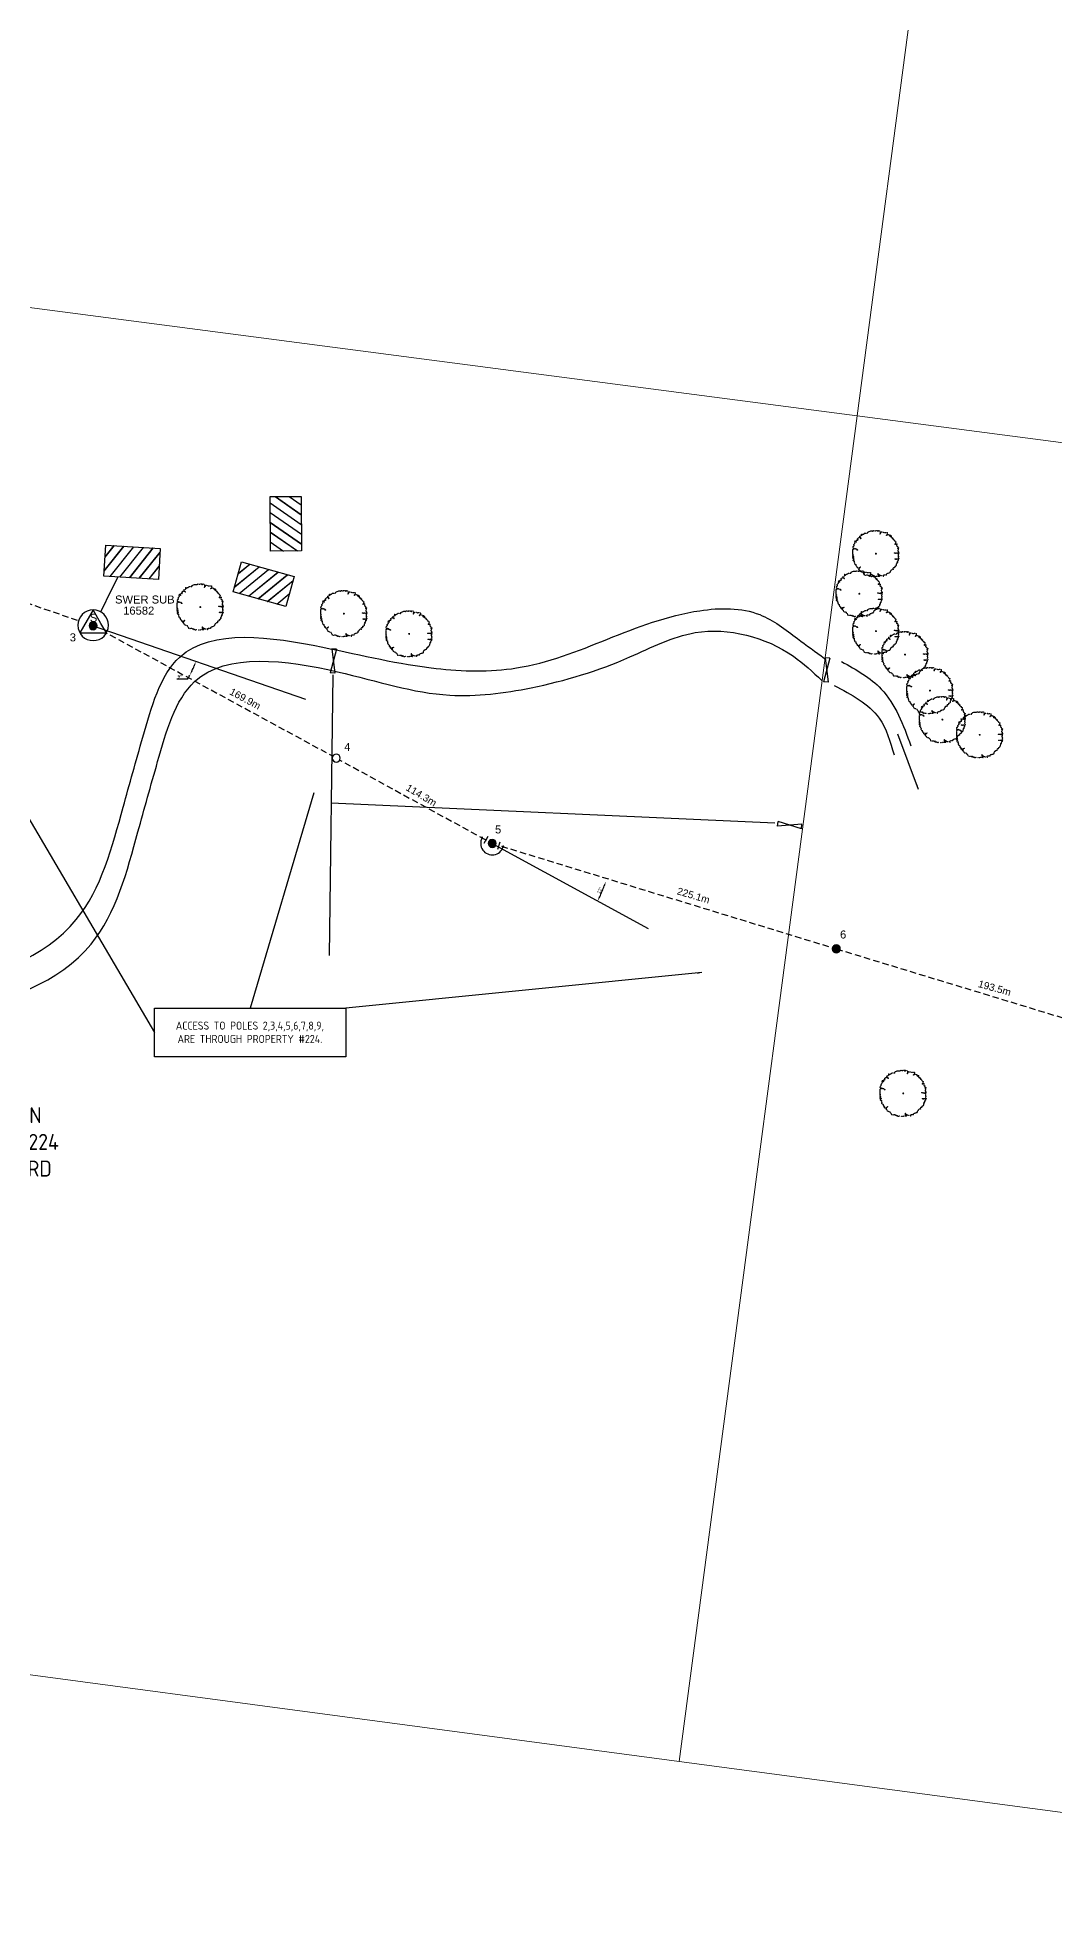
# Model space of a CAD drawing. Header units: metres. Extents: x 206144 to 214764, y 6366407 to 6371688.
# Drawn here: x 212662 to 213298, y 6369657 to 6370834 of the extents above; entities that cross this region are included whole.
import ezdxf
from ezdxf.enums import TextEntityAlignment as Align

# ---------------------------------------------------------------- set-up
doc = ezdxf.new("R2010")
doc.units = ezdxf.units.M
doc.linetypes.add('Cable New OH', pattern=[6, 4, -2])
doc.layers.get('0').update_dxf_attribs({"color": 6})
doc.layers.add('_User Dimensions', color=7, linetype='Continuous', plot=False)
doc.layers.add('Cadastre Land Parcels_SP_EXT', color=9, linetype='Continuous', lineweight=5)
for name, color, linetype in [('Mains_HV_NEW', 2, 'Continuous'), ('Mains_HV_New_A18', 2, 'Continuous'), ('Mains_HV_NEW_Hardwired', 2, 'Continuous'), ('Notes', 7, 'Continuous'), ('Notes_SP_MISC', 7, 'Continuous'), ('OH_Details_SP_MISC', 7, 'Continuous'), ('Sub_SP_TR_HV_LV_EXT', 7, 'Continuous'), ('SupportsOH_SP_TR_HV_LV_SL_EXT', 7, 'Continuous'), ('SupportsOH_SP_TR_HV_LV_SL_NEW', 2, 'Continuous')]:
    doc.layers.add(name, color=color, linetype=linetype)
doc.styles.add('ARIAL', font='arial.ttf', dxfattribs={"height": 2})
doc.styles.add('iecISOCP', font='isocp.shx')
doc.styles.add('POLE_LABEL', font='arial.ttf')
doc.styles.get("Standard").update_dxf_attribs({"font": 'arial.ttf'})
doc.linetypes.add('IE Fence', pattern='A,8,-1.2,["|",Standard,S=1,R=0,X=0,Y=-0.6],-1.4', length=10.6)
doc.dimstyles.new('GISCAD Dim Style', dxfattribs={"dimtxt": 2.5, "dimasz": 3, "dimexe": 1.25, "dimexo": 0.625, "dimtad": 1, "dimtoh": 1, "dimdec": 1, "dimtxsty": 'ARIAL', "dimcen": 2.5, "dimadec": 0, "dimazin": 0, "dimtfac": 1, "dimtdec": 1, "dimtmove": 0, "dimatfit": 3, "dimfxl": 1.25, "dimarcsym": 0})
doc.dimstyles.new('UGT1', dxfattribs={"dimtxt": 2.5, "dimasz": 2, "dimexe": 1.25, "dimexo": 0.625, "dimgap": 1, "dimtad": 1, "dimjust": 1, "dimlfac": 1000, "dimtxsty": 'iecISOCP', "dimblk1": 'M05', "dimblk2": 'NONE', "dimsah": 1, "dimcen": 0, "dimse1": 1, "dimse2": 1, "dimadec": 0, "dimazin": 0, "dimtfac": 1, "dimtmove": 0, "dimatfit": 3, "dimfxl": 1, "dimarcsym": 0})

# ---------------------------------------------------------------- blocks, each defined once
blk = doc.blocks.new('SUB_SWER_EXT')
blk.add_wipeout([(0, 3.84), (-0.48, 3.81), (-0.95, 3.72), (-1.41, 3.57), (-1.85, 3.37), (-2.26, 3.11), (-2.63, 2.8), (-2.96, 2.45), (-3.24, 2.06), (-3.47, 1.63), (-3.65, 1.19), (-3.77, 0.72), (-3.83, 0.24), (-3.83, -0.24), (-3.77, -0.72), (-3.65, -1.19), (-3.47, -1.63), (-3.24, -2.06), (-2.96, -2.45), (-2.63, -2.8), (-2.26, -3.11), (-1.85, -3.37), (-1.41, -3.57), (-0.95, -3.72), (-0.48, -3.81), (0, -3.84), (0.48, -3.81), (0.95, -3.72), (1.41, -3.57), (1.85, -3.37), (2.26, -3.11), (2.63, -2.8), (2.96, -2.45), (3.24, -2.06), (3.47, -1.63), (3.65, -1.19), (3.77, -0.72), (3.83, -0.24), (3.83, 0.24), (3.77, 0.72), (3.65, 1.19), (3.47, 1.63), (3.24, 2.06), (2.96, 2.45), (2.63, 2.8), (2.26, 3.11), (1.85, 3.37), (1.41, 3.57), (0.95, 3.72), (0.48, 3.81)])
blk.add_lwpolyline([(-3.84, 0, 1), (3.84, 0, 1)], format="xyb", close=True)
blk.add_lwpolyline([(1.94, 0.47), (0, 3.84), (-3.33, -1.92), (3.33, -1.92)], close=True)
at = {"color": 7, "linetype": 'Continuous', "insert": (-0.82, 2.86), "char_height": 2, "attachment_point": 1}
blk.add_mtext_dynamic_manual_height_columns('S', width=1.5523, gutter_width=4, heights=[0], dxfattribs=at)
for tag, height, flags, p in [('STREET_CODE', 0.2, 9, (1.5, 0)), ('ASSET_NUM', 2.5, 8, (2, 2)), ('CONSTRUCTED_VOLTAGE', 0.2, 9, (1.5, -0.2)), ('OPERATING_VOLTAGE', 0.2, 9, (1.5, -0.6)), ('OPERATED_BY', 0.2, 9, (1.5, -0.8)), ('ORIENTATION', 0.2, 9, (1.5, -1.2)), ('OWNED_BY', 0.2, 9, (1.5, -1.4)), ('SECONDARY_VOLTAGE', 0.2, 9, (1.5, -1.6)), ('STATE', 0.2, 9, (1.5, -1.8)), ('SUBSTATION_TYPE', 0.2, 9, (1.5, -2)), ('STREETNAME', 0.2, 9, (1.5, -2.8)), ('SUBURB', 0.2, 9, (1.5, -3)), ('Z', 0.2, 1, (1.5, -3.4)), ('NO_PHASES', 0.2, 9, (1.5, -0.4)), ('MAINTAINED_BY', 0.2, 9, (1.5, -1)), ('USAGE', 0.2, 9, (1.5, -2.2)), ('LEGEND', 0.2, 9, (1.5, -2.4)), ('LOCATION', 0.2, 9, (1.5, -2.6)), ('NOTES', 0.2, 9, (1.5, -3.2))]:
    blk.add_attdef(tag, text='', height=height, dxfattribs=dict(flags=flags)).set_placement(p, align=Align.MIDDLE_LEFT)
blk = doc.blocks.new('POLE_EXT')
blk.add_hatch(color=256).paths.add_polyline_path([(-1, 0, 1), (1, 0, 1)])
blk.add_lwpolyline([(-1, 0, 1), (1, 0, 1)], format="xyb", close=True)
for tag, height, flags, p in [('pNumber', 2.5, 8, (-17.84, 2.07)), ('OWNED_BY', 0.2, 9, (1.35, -0.4)), ('SPECIAL_USE', 0.2, 9, (1.35, -0.8)), ('STATE', 0.2, 9, (1.35, -1)), ('cLV', 0.2, 9, (1.35, -1.4)), ('hDepth', 0.2, 9, (1.35, -1.6)), ('hDia', 0.2, 9, (1.35, -1.8)), ('cHV', 0.2, 9, (1.35, -2)), ('cLinedev', 0.2, 9, (1.35, -3.4)), ('pExisting', 0.2, 9, (1.35, -3.8)), ('pFooting', 0.2, 9, (1.35, -4.4)), ('pNew', 0.2, 9, (1.35, -4.6)), ('PARENT', 0.2, 9, (1.35, -0.6)), ('USAGE', 0.2, 9, (1.35, -1.2)), ('LBRACKET', 0.2, 9, (1.35, -2.2)), ('LExisting', 0.2, 9, (1.35, -2.4)), ('LANTNUMBER', 0.2, 9, (1.35, -2.6)), ('LOther', 0.2, 9, (1.35, -2.8)), ('LRemove', 0.2, 9, (1.35, -3)), ('LEGEND', 0.2, 9, (1.35, -3.2)), ('LOCATION', 0.2, 9, (1.35, -3.6)), ('PFNUMBER', 0.2, 9, (1.35, -4)), ('NEWPFNUMBER', 0.2, 9, (1.35, -4.2)), ('pRelocate', 0.2, 9, (1.35, -5)), ('pRemove', 0.2, 9, (1.35, -5.2)), ('pReplace', 0.2, 9, (1.35, -5.4)), ('pStay', 0.2, 9, (1.35, -5.6)), ('pType', 0.2, 9, (1.35, -5.8)), ('cspan', 0.2, 9, (1.35, -6)), ('STREETNAME', 0.2, 9, (1.35, -6.2)), ('SUBURB', 0.2, 9, (1.35, -6.4)), ('OPERATED_BY', 0.2, 9, (1.36, -7.01)), ('NOTES', 0.2, 9, (1.35, -6.6)), ('MAINTAINED_BY', 0.2, 9, (1.36, -6.81))]:
    blk.add_attdef(tag, text='', height=height, dxfattribs=dict(flags=flags)).set_placement(p, align=Align.MIDDLE_LEFT)
at = {"style": 'POLE_LABEL'}
for tag, height, flags, p in [('STRUCTURE_PLANT_NUMBER', 0.2, 9, (1.35, 0.03)), ('ASSET_NUM', 2.5, 8, (2, 2)), ('STREET_CODE', 0.2, 9, (1.35, -0.2))]:
    blk.add_attdef(tag, text='', height=height, dxfattribs=dict(at, flags=flags)).set_placement(p, align=Align.MIDDLE_LEFT)
at = {"flags": 1}
blk.add_attdef('Z', (1.35, -7.33), '', height=0.2, dxfattribs=at)
blk = doc.blocks.new('_None')
blk = doc.blocks.new('M05')
blk.add_hatch(color=256).paths.add_polyline_path([(-2, 0), (-0.7, -0.75), (-0.7, 0.75)])
at = {"color": 1}
blk.add_lwpolyline([(-0.7, 0.75), (-0.7, -0.75), (-2, 0)], close=True, dxfattribs=at)
blk = doc.blocks.new('POLE_NEW')
for tag, height, flags, p in [('pNumber', 2.5, 8, (-17.84, 2.07)), ('pExisting', 0.2, 9, (1.15, -3.6)), ('pFooting', 0.2, 9, (1.15, -4.2)), ('pNew', 0.2, 9, (1.15, -4.4)), ('pRelocate', 0.2, 9, (1.15, -4.8)), ('PFNUMBER', 0.2, 9, (1.15, -3.8)), ('NEWPFNUMBER', 0.2, 9, (1.15, -4)), ('pRemove', 0.2, 9, (1.15, -5)), ('pReplace', 0.2, 9, (1.15, -5.2)), ('pStay', 0.2, 9, (1.15, -5.4)), ('pType', 0.2, 9, (1.15, -5.6)), ('cspan', 0.2, 9, (1.15, -5.8)), ('SUBURB', 0.2, 9, (1.15, -6)), ('STREETNAME', 0.2, 9, (1.15, -6.2)), ('OPERATED_BY', 0.2, 9, (1.15, -6.89)), ('LOCATION', 0.2, 9, (1.15, -6.4)), ('NOTES', 0.2, 9, (1.15, -6.6)), ('MAINTAINED_BY', 0.2, 9, (1.15, -7.22))]:
    blk.add_attdef(tag, text='', height=height, dxfattribs=dict(flags=flags)).set_placement(p, align=Align.MIDDLE_LEFT)
at = {"flags": 1}
blk.add_attdef('Z', (1.15, -7.59), '', height=0.2, dxfattribs=at)
blk.add_wipeout([(0.07, 1), (-0.06, 1), (-0.18, 0.98), (-0.3, 0.95), (-0.42, 0.91), (-0.53, 0.85), (-0.63, 0.77), (-0.73, 0.69), (-0.81, 0.59), (-0.87, 0.49), (-0.93, 0.37), (-0.97, 0.25), (-0.99, 0.13), (-1, 0.01), (-0.99, -0.12), (-0.97, -0.24), (-0.93, -0.36), (-0.88, -0.48), (-0.81, -0.58), (-0.73, -0.68), (-0.64, -0.77), (-0.54, -0.84), (-0.43, -0.9), (-0.31, -0.95), (-0.19, -0.98), (-0.07, -1), (0.06, -1), (0.18, -0.98), (0.3, -0.95), (0.42, -0.91), (0.53, -0.85), (0.63, -0.77), (0.73, -0.69), (0.81, -0.59), (0.87, -0.49), (0.93, -0.37), (0.97, -0.25), (0.99, -0.13), (1, -0.01), (0.99, 0.12), (0.97, 0.24), (0.93, 0.36), (0.88, 0.48), (0.81, 0.58), (0.73, 0.68), (0.64, 0.77), (0.54, 0.84), (0.43, 0.9), (0.31, 0.95), (0.19, 0.98)])
at = {"lineweight": -3}
blk.add_lwpolyline([(-1, 0, 1), (1, 0, 1)], format="xyb", close=True, dxfattribs=at)
at = {"style": 'POLE_LABEL'}
for tag, height, flags, p in [('STRUCTURE_PLANT_NUMBER', 0.2, 9, (1.15, 0.09)), ('ASSET_NUM', 2.5, 8, (2, 2)), ('STREET_CODE', 0.2, 9, (1.15, -0.2))]:
    blk.add_attdef(tag, text='', height=height, dxfattribs=dict(at, flags=flags)).set_placement(p, align=Align.MIDDLE_LEFT)
at = {"flags": 9}
for tag, p in [('OWNED_BY', (1.15, -0.4)), ('SPECIAL_USE', (1.15, -0.8)), ('STATE', (1.15, -1)), ('cLV', (1.15, -1.4)), ('hDepth', (1.15, -1.6)), ('hDia', (1.15, -1.8)), ('cHV', (1.15, -2)), ('cLinedev', (1.15, -3.4)), ('PARENT', (1.15, -0.6)), ('USAGE', (1.15, -1.2)), ('LBRACKET', (1.15, -2.2)), ('LExisting', (1.15, -2.4)), ('LANTNUMBER', (1.15, -2.6)), ('LOther', (1.15, -2.8)), ('LRemove', (1.15, -3)), ('LEGEND', (1.15, -3.2))]:
    blk.add_attdef(tag, text='', height=0.2, dxfattribs=at).set_placement(p, align=Align.MIDDLE_LEFT)
blk = doc.blocks.new('TREE1')
at = {"const_width": 0.256}
blk.add_lwpolyline([(-0.13, 0, 1), (0.13, 0, 1)], format="xyb", close=True, dxfattribs=at)
for p in [(-3.8, 5.04), (-3.49, 4.99), (-3.44, 5.01), (-3.35, 5.04), (-3.24, 5.08), (-3.11, 5.17), (-2.99, 5.26), (-2.88, 5.33), (-2.88, 5.33), (-2.68, 5.33), (-2.32, 5.3), (-2.23, 5.35), (-2.21, 5.48), (-2.19, 5.51), (-2.14, 5.55), (-2.01, 5.64), (-1.81, 5.73), (-1.58, 5.82), (-1.4, 5.87), (-1.29, 5.87), (-1.16, 5.87), (-1.04, 5.87), (-0.95, 5.82), (-0.89, 5.87), (-0.73, 5.93), (-0.66, 5.95), (-0.59, 5.98), (-0.28, 5.89), (-0.21, 5.89), (-0.17, 5.95), (-0.01, 5.98), (0.03, 5.98), (0.28, 5.98), (0.35, 5.98), (0.41, 5.87), (0.57, 5.8), (0.68, 5.98), (0.98, 5.93), (0.98, 5.93), (1.09, 5.15), (1.09, 5.15), (1.11, 5.24), (1.13, 5.66), (1.13, 5.21), (1.15, 5.6), (1.18, 5.53), (1.18, 5.48), (1.18, 5.42), (1.18, 5.28), (1.27, 5.42), (1.4, 5.64), (1.56, 5.62), (1.94, 5.57), (2.1, 5.48), (2.16, 5.46), (2.43, 5.51), (2.61, 5.51), (2.93, 5.46), (2.93, 5.08), (2.97, 5.37), (2.97, 5.28), (2.97, 5.28), (3.22, 4.95), (-6.04, 1.09), (-6.04, 0.86), (-6.04, 0.8), (-6.04, 0.66), (-6.04, 0.55), (-6.04, 0.39), (-6.04, 0.35), (-6.04, 0.28), (-6.04, 0.19), (-6.04, 0.06), (-6.04, 0.01), (-6.02, 1.6), (-5.98, 1.83), (-5.98, 1.47), (-5.93, 1.18), (-5.91, 1.92), (-5.84, 1.94), (-5.78, 2.37), (-5.75, 2.12), (-5.75, 1.22), (-5.71, 2.21), (-5.69, 1.4), (-5.69, 1.24), (-5.62, 2.52), (-5.51, 3.06), (-5.51, 2.7), (-5.44, 2.77), (-5.42, 3.33), (-5.39, 1.33), (-5.35, 1.22), (-5.3, 3.11), (-5.22, 3.33), (-5.13, 3.08), (-5.08, 3.42), (-5.06, 3.51), (-5.06, 1.2), (-5.04, 1.11), (-4.97, 1.13), (-4.95, 3.55), (-4.95, 1.09), (-4.95, 0.98), (-4.81, 3.85), (-4.79, 3.94), (-4.79, 3.51), (-4.77, 0.98), (-4.72, 3.73), (-4.56, 4.09), (-4.43, 4.14), (-4.27, 4.43), (-4.23, 4.5), (-4.23, 4.36), (-4.23, 4.29), (-4.21, 4.23), (-4.16, 4.14), (-4.14, 4.14), (-4.09, 4.12), (-4.09, 4.09), (-3.98, 4.14), (-3.94, 4.63), (-3.94, 3.94), (-3.91, 3.96), (-3.78, 4.9), (-3.73, 4.83), (-3.69, 4.77), (2.68, 4.77), (2.75, 4.9), (2.9, 4.88), (2.93, 4.9), (3.49, 4.86), (3.49, 4.81), (3.64, 4.74), (3.64, 4.7), (3.64, 4.52), (3.64, 4.5), (3.8, 4.74), (3.91, 4.34), (4, 4.59), (4.03, 4.45), (4.14, 4.18), (4.14, 4.09), (4.36, 4.07), (4.36, 3.89), (4.54, 3.67), (4.56, 3.82), (4.61, 3.78), (4.79, 3.49), (4.81, 0.17), (4.92, 3.35), (4.95, 3.22), (4.95, 0.17), (4.99, 2.52), (4.99, 2.46), (5.04, 2.57), (5.06, 2.48), (5.12, 0.1), (5.12, 0.1), (5.17, 3.08), (5.17, 2.79), (5.17, 2.7), (5.24, 3.06), (5.24, 2.52), (5.24, 0.15), (5.42, 2.39), (5.42, 2.12), (5.42, 2.07), (5.44, 2.5), (5.44, 2.41), (5.44, 0.17), (5.51, 1.92), (5.51, 0.06), (5.64, 1.92), (5.69, 1.4), (5.71, 1.69), (5.71, 1.69), (5.73, 0.89), (5.73, 0.8), (5.73, 0.12), (5.73, 0.06), (5.78, 0.66), (5.82, 1.47), (5.82, 1.09), (5.82, 0.37), (5.84, 0.62), (5.84, 0.01), (5.84, 0.01), (5.87, 1.24), (5.87, 0.48), (5.89, 0.41), (5.89, 0.37), (5.95, 1.51), (5.95, 0.35), (5.95, 0.3), (5.98, 0.19), (-6.04, -0.06), (-6.04, -0.17), (-6.04, -0.44), (-6.04, -0.68), (-6.04, -0.71), (-6.04, -0.98), (-6.02, -1.33), (-6, -0.21), (-6, -0.66), (-6, -0.89), (-5.98, -0.64), (-5.98, -1.2), (-5.96, -0.26), (-5.96, -0.64), (-5.96, -1), (-5.96, -1.22), (-5.96, -1.72), (-5.93, -0.3), (-5.84, -0.8), (-5.84, -1), (-5.84, -1.54), (-5.8, -1.87), (-5.73, -1.38), (-5.66, -1.99), (-5.62, -1.9), (-5.62, -2.1), (-5.6, -2.3), (-5.57, -2.55), (-5.51, -2.39), (-5.42, -2.77), (-5.22, -2.86), (-5.19, -2.97), (-5.19, -3.08), (-5.13, -3.24), (-5.01, -3.26), (-4.97, -3.44), (-4.88, -3.67), (-4.81, -3.51), (-4.72, -3.76), (-4.52, -4.03), (-4.43, -3.71), (-4.41, -4.07), (-4.36, -3.85), (-4.34, -3.6), (-4.34, -4.23), (-4.21, -4.32), (-4.18, -3.62), (-4.18, -3.62), (-4.12, -4.56), (-4.03, -3.49), (-3.89, -4.7), (-3.69, -4.74), (-3.4, -4.86), (3.67, -4.86), (3.71, -4.63), (3.71, -4.77), (3.82, -4.5), (3.91, -4.3), (3.91, -4.3), (3.91, -4.3), (3.91, -4.41), (4.14, -4.12), (4.14, -4.18), (4.23, -4.09), (4.45, -3.94), (4.52, -4.05), (4.56, -3.69), (4.63, -3.64), (4.7, -3.64), (4.81, -3.6), (4.86, -3.53), (4.92, -3.33), (4.92, -3.47), (4.95, -1.4), (4.95, -1.4), (4.97, -3.31), (5.1, -3.26), (5.12, -1.4), (5.12, -1.45), (5.12, -1.45), (5.21, -3.15), (5.3, -3.02), (5.33, -1.4), (5.33, -2.77), (5.33, -2.82), (5.33, -2.84), (5.33, -2.88), (5.35, -1.47), (5.35, -2.7), (5.35, -2.93), (5.35, -2.93), (5.44, -2.32), (5.44, -2.37), (5.46, -2.55), (5.48, -1.4), (5.48, -2.48), (5.53, -2.3), (5.6, -1.4), (5.6, -2.07), (5.6, -2.1), (5.62, -2.23), (5.64, -2.03), (5.71, -1.38), (5.71, -1.76), (5.71, -1.9), (5.78, -1.38), (5.82, -0.37), (5.82, -0.48), (5.82, -0.48), (5.84, -0.57), (5.84, -1), (5.84, -1.56), (5.84, -1.72), (5.87, -0.19), (5.87, -0.75), (5.87, -1.36), (5.89, -0.1), (5.89, -0.66), (5.93, -0.86), (6, -1.33), (-3.38, -4.97), (-3.17, -5.17), (-3.06, -5.39), (-3.02, -5.48), (-2.99, -5.55), (-2.66, -5.6), (-2.41, -5.57), (-2.23, -5.57), (-2.01, -5.73), (-1.92, -5.6), (-1.81, -5.71), (-1.69, -5.8), (-1.65, -5.89), (-1.51, -5.8), (-1.33, -5.93), (-1.18, -5.96), (-1.02, -5.89), (-1.02, -5.89), (-0.46, -5.98), (-0.12, -5.98), (0.01, -5.93), (0.21, -5.89), (0.53, -5.89), (0.55, -5.19), (0.55, -5.3), (0.55, -5.46), (0.55, -5.53), (0.68, -5.37), (0.68, -5.66), (0.68, -5.89), (0.77, -5.8), (0.82, -5.48), (0.84, -5.91), (0.93, -5.55), (1.02, -5.6), (1.02, -5.6), (1.04, -5.62), (1.15, -5.66), (1.27, -5.71), (1.49, -5.73), (1.92, -5.64), (1.92, -5.73), (1.96, -5.89), (1.99, -5.62), (2.1, -5.55), (2.25, -5.51), (2.37, -5.51), (2.66, -5.51), (2.68, -5.33), (2.88, -5.19), (2.9, -5.17), (3.04, -5.15), (3.15, -5.08), (3.38, -5.04), (3.56, -4.97), (3.6, -4.95)]:
    blk.add_point(p)
at = {"flags": 1}
blk.add_attdef('Z', (0, 0), '', height=0.2, dxfattribs=at)
blk = doc.blocks.new('End Shackle_NEW')
blk.add_wipeout([(-0.25, 0), (-0.25, 1.81), (0.25, 1.82), (0.25, 0)])
blk.add_line((1, 1.81), (-1, 1.81))
at = {"flags": 1}
blk.add_attdef('Z', (0, 0), '', height=0.2, dxfattribs=at)
at = {"flags": 9}
for tag, p in [('CONNECTOR_TYPE', (0, 0)), ('CONSTRUCTED_VOLTAGE', (0, -0.2)), ('OPERATING_VOLTAGE', (0, -0.6)), ('ORIENTATION', (0, -0.8)), ('OWNED_BY', (0, -1)), ('STATE', (0, -1.2)), ('OPERATED_BY', (0, -2.01)), ('NO_PHASES', (0, -0.4)), ('USAGE', (0, -1.4)), ('NOTES', (0, -1.6)), ('MAINTAINED_BY', (0, -1.81))]:
    blk.add_attdef(tag, text='', height=0.2, dxfattribs=at).set_placement(p, align=Align.MIDDLE_LEFT)
blk = doc.blocks.new('BOND POINT')
blk.add_hatch(color=256).paths.add_polyline_path([(-1, 0, 1), (1, 0, 1)])
blk.add_lwpolyline([(-1, 0, 1), (1, 0, 1)], format="xyb", close=True)
blk = doc.blocks.new('*D154')
at = {"layer": '_User Dimensions', "color": 0, "linetype": 'Continuous', "lineweight": -2, "transparency": 16777216}
blk.add_line((212755.9, 6370432.9), (212749.3, 6370432.9), dxfattribs=at)
for start, end in [(328.4463, 331.4582), (334.4701, 337.8995)]:
    blk.add_arc((212707.3, 6370462.8), 57.1, start, end, dxfattribs=at)
at = {"layer": '_User Dimensions', "color": 0, "linetype": 'Continuous', "transparency": 16777216}
for points in [[(212759.2, 6370438), (212758.3, 6370438.4), (212757.4, 6370435.5)], [(212759.7, 6370441.5), (212760.6, 6370441.1), (212761.2, 6370444.1)]]:
    blk.add_solid(points, dxfattribs=at)
at = {"layer": 'Defpoints', "color": 0, "linetype": 'Continuous', "transparency": 16777216}
for p in [(212696.9, 6370466.4), (212697.6, 6370468), (212760.1, 6370441.2), (212829.6, 6370420.4), (212849.8, 6370385.3)]:
    blk.add_point(p, dxfattribs=at)
at = {"layer": '_User Dimensions', "color": 0, "linetype": 'Continuous', "transparency": 16777216, "insert": (212751.1, 6370434.6), "char_height": 2, "attachment_point": 5, "style": 'ARIAL'}
blk.add_mtext('9°', dxfattribs=at)
blk = doc.blocks.new('*D155')
at = {"layer": '_User Dimensions', "color": 0, "linetype": 'Continuous', "lineweight": -2, "transparency": 16777216}
blk.add_arc((212954.3, 6370326.1), 66.1, 333.9321, 340.3649, dxfattribs=at)
at = {"layer": '_User Dimensions', "color": 0, "linetype": 'Continuous', "transparency": 16777216}
for points in [[(213016.1, 6370304), (213017, 6370303.7), (213017.5, 6370306.7)], [(213014.1, 6370296.8), (213013.2, 6370297.3), (213012.3, 6370294.4)]]:
    blk.add_solid(points, dxfattribs=at)
at = {"layer": 'Defpoints', "color": 0, "linetype": 'Continuous', "transparency": 16777216}
for p in [(212945.7, 6370328.7), (212946.4, 6370330.4), (213016, 6370302.5), (213043.9, 6370277.1), (213161.1, 6370262.7)]:
    blk.add_point(p, dxfattribs=at)
at = {"layer": '_User Dimensions', "color": 0, "linetype": 'Continuous', "transparency": 16777216, "insert": (213013.7, 6370301.1), "char_height": 2, "attachment_point": 5, "rotation": 67.1485, "style": 'ARIAL'}
blk.add_mtext('12°', dxfattribs=at)

msp = doc.modelspace()

# ---------------------------------------------------------------- hatches: boundary and pattern name
at = {"layer": 'Notes_SP_MISC'}
h = msp.add_hatch(dxfattribs=at)
h.set_pattern_fill('JIS_LC_20', color=256, scale=0.25, angle=-79.76196)
h.set_pattern_definition([(325.2380427, (-6093523.038, 5446934.2237), (2.850841116, 4.107639825), []), (325.2380427, (-6093523.02, 5446934.1253), (2.850841116, 4.107639825), [])])
h.paths.add_polyline_path([(212827.19, 6370513.11), (212827, 6370547.17), (212807.57, 6370547.07), (212807.75, 6370513.01)])
h = msp.add_hatch(dxfattribs=at)
h.set_pattern_fill('JIS_LC_20', color=256, scale=0.25, angle=6.40989)
h.set_pattern_definition([(51.40989146, (713219.0495, 16573.34), (-3.9081408323, 3.118723334), []), (51.40989146, (713219.149, 16573.3513), (-3.9081408323, 3.118723334), [])])
h.paths.add_polyline_path([(212738.94, 6370514.7), (212704.94, 6370516.79), (212703.75, 6370497.39), (212737.75, 6370495.3)])
h = msp.add_hatch(dxfattribs=at)
h.set_pattern_fill('JIS_LC_20', color=256, scale=0.25, angle=-5.80603)
h.set_pattern_definition([(39.19396743, (-642500.952, 54527.4), (-3.159738533, 3.8750551483), []), (39.19396743, (-642500.8525, 54527.3897), (-3.159738533, 3.8750551483), [])])
h.paths.add_polyline_path([(212822.61, 6370497.06), (212789.82, 6370506.3), (212784.55, 6370487.59), (212817.34, 6370478.35)])

# ---------------------------------------------------------------- linework, layer by layer
at = {"layer": 'Cadastre Land Parcels_SP_EXT', "linetype": 'Continuous'}
for points in [[(212857.52, 6371479.81), (212832.28, 6371471.39), (212802.83, 6371420.66), (212758.47, 6371366.09), (212719.76, 6371344.18), (212677, 6371317.83), (212650.14, 6371324.25), (212640.62, 6371362.09), (212644.81, 6371392.34), (212633.36, 6371408.12), (212535.87, 6370681.05), (213174.53, 6370597.51), (213287.7, 6371453.97), (213081.67, 6371481.31), (212944.22, 6371456.24), (212857.52, 6371479.81)], [(213925.93, 6370499.16), (213991.46, 6370991.07), (214039.87, 6371354.59), (213287.7, 6371453.97), (213174.53, 6370597.51), (213925.93, 6370499.16)], [(213174.53, 6370597.51), (212535.87, 6370681.05), (212499.57, 6370409.67), (212496.87, 6370389.72), (212423.48, 6369841.95), (213063.43, 6369756.71), (213174.53, 6370597.51)], [(213870.51, 6370083.36), (213925.93, 6370499.16), (213174.53, 6370597.51), (213063.43, 6369756.71), (213813.71, 6369656.75), (213870.51, 6370083.36)]]:
    msp.add_lwpolyline(points, close=True, dxfattribs=at)
at = {"layer": 'Mains_HV_New_A18', "linetype": 'Cable New OH'}
for points in [[(212465.3, 6370546.65), (212564.17, 6370512.32), (212696.91, 6370466.38), (212848.96, 6370383.68), (212946.44, 6370330.38)], [(212946.44, 6370330.38), (213161.6, 6370264.46), (213346.61, 6370208.17), (213579.2, 6370138.27)]]:
    msp.add_lwpolyline(points, dxfattribs=at)
at = {"layer": 'Mains_HV_NEW_Hardwired', "color": 7, "linetype": 'Continuous'}
msp.add_arc((212946.44, 6370330.38), 7.2, 151.33139, 342.96555, dxfattribs=at).dxf.unprotected_set("ltscale", 0)
at = {"layer": 'Notes_SP_MISC'}
for p, q in [((212849.06, 6370451.74), (212845.17, 6370436.99)), ((212846.21, 6370451.94), (212848.02, 6370436.79)), ((213157.57, 6370446.09), (213153.68, 6370431.33)), ((213154.72, 6370446.28), (213156.53, 6370431.13)), ((213140.08, 6370342.29), (213124.86, 6370341.16)), ((213139.75, 6370339.45), (213125.19, 6370343.99))]:
    msp.add_line(p, q, dxfattribs=at)
for points in [[(212827, 6370547.17), (212827.19, 6370513.11), (212807.75, 6370513.01), (212807.57, 6370547.07)], [(212704.94, 6370516.79), (212738.94, 6370514.7), (212737.75, 6370495.3), (212703.75, 6370497.39)], [(212789.82, 6370506.3), (212822.61, 6370497.06), (212817.34, 6370478.35), (212784.55, 6370487.59)]]:
    msp.add_lwpolyline(points, close=True, dxfattribs=at)
at = {"layer": 'Notes_SP_MISC', "flags": 128}
for points in [[(212849.06, 6370451.74), (212846.21, 6370451.94)], [(213157.57, 6370446.09), (213154.72, 6370446.28)], [(212848.02, 6370436.79), (212845.17, 6370436.99)], [(213156.53, 6370431.13), (213153.68, 6370431.33)], [(213124.86, 6370341.16), (213125.19, 6370343.99)], [(213139.75, 6370339.45), (213140.08, 6370342.29)]]:
    msp.add_lwpolyline(points, dxfattribs=at)
at = {"layer": 'Notes_SP_MISC', "linetype": 'IE Fence', "flags": 128}
for points in [[(212846.74, 6370435.73), (212844.63, 6370260.36)], [(212846.74, 6370435.73), (212844.63, 6370260.36)], [(213123.17, 6370343.08), (212845.85, 6370355.54)], [(213123.17, 6370343.08), (212845.85, 6370355.54)]]:
    msp.add_lwpolyline(points, dxfattribs=at)
at = {"layer": 'Notes_SP_MISC', "color": 0}
msp.add_lwpolyline([(212854.99, 6370197.01), (212735.4, 6370197.01), (212735.4, 6370227.32), (212854.99, 6370227.32)], close=True, dxfattribs=at)
at = {"layer": 'Notes_SP_MISC'}
for points in [[(212473.84, 6370211.24), (212527.76, 6370234.32), (212600.93, 6370242.01), (212686.44, 6370282.78), (212715.72, 6370352.98), (212728.05, 6370396.83), (212751.16, 6370446.83), (212840.51, 6370452.99), (212911.33, 6370439.69), (212961.6, 6370440), (213076.23, 6370475.8), (213113.74, 6370473.33), (213137.29, 6370458.42), (213154.26, 6370445.97)], [(212470.13, 6370188.67), (212537, 6370218.93), (212610.18, 6370226.63), (212695.68, 6370267.4), (212724.97, 6370337.6), (212737.29, 6370381.45), (212760.4, 6370431.45), (212849.75, 6370437.6), (212920.01, 6370423.01), (212970.85, 6370427.63), (213032.47, 6370446.86), (213073.43, 6370462.09), (213134.79, 6370447.28), (213152.48, 6370432.22)], [(213164.9, 6370443.98), (213189.69, 6370426.82), (213208.22, 6370391.36)], [(213160.25, 6370429.05), (213188.34, 6370408.65), (213197.7, 6370385.7)]]:
    msp.add_spline(points, degree=3, dxfattribs=at)
at = {"layer": 'OH_Details_SP_MISC', "color": 7, "linetype": 'Continuous', "flags": 128}
msp.add_lwpolyline([(212697.91, 6370467.1), (212712.68, 6370497.13)], dxfattribs=at)

# ---------------------------------------------------------------- block references
at = {"layer": 'Cadastre Land Parcels_SP_EXT', "color": 3, "xscale": 2.4, "yscale": 2.4, "zscale": 2.4}
for p in [(213186.38, 6370511.4), (213175.99, 6370486.34), (212763.96, 6370478.05), (212853.74, 6370473.92), (212894.52, 6370461.31), (213186.38, 6370463.01), (213204.55, 6370448.33), (213220.13, 6370425.86), (213227.91, 6370407.72), (213251.28, 6370398.21), (213203.41, 6370174.12)]:
    msp.add_blockref('TREE1', p, dxfattribs=at)
at = {"layer": 'Mains_HV_NEW_Hardwired', "color": 7, "linetype": 'Continuous', "xscale": 0.375, "yscale": 0.375, "zscale": 0.375}
for p in [(212940.12, 6370333.83), (212953.32, 6370328.27)]:
    msp.add_blockref('BOND POINT', p, dxfattribs=at).dxf.unprotected_set("ltscale", 0)
at = {"layer": 'SupportsOH_SP_TR_HV_LV_SL_EXT'}
ref = msp.add_blockref('POLE_EXT', (213161.6, 6370264.46), dxfattribs=dict(at, xscale=2.5, yscale=2.5, zscale=2.5))
ref.add_attrib('PNUMBER', '6', (213163.94, 6370270.93), dxfattribs={"layer": '0', "height": 5})

# ---------------------------------------------------------------- texts
at = {"layer": 'Notes', "insert": (212710.65, 6370485.27), "char_height": 5, "attachment_point": 1}
msp.add_mtext_dynamic_manual_height_columns('SWER SUB', width=51.6434, gutter_width=4, heights=[0], dxfattribs=at)
at = {"layer": 'Notes', "char_height": 4.5, "attachment_point": 1}
for s, insert, rotation in [('169.9m', (212783.9, 6370427.74), 331.58101), ('114.3m', (212894.33, 6370367.78), 329.2388), ('225.1m', (213062.88, 6370302.97), 343.53334), ('193.5m', (213251.09, 6370245.02), 344.35745)]:
    msp.add_mtext_dynamic_manual_height_columns(s, width=32.6214, gutter_width=4, heights=[0], dxfattribs=dict(at, insert=insert, rotation=rotation))
at = {"layer": 'Notes_SP_MISC', "color": 0, "attachment_point": 2, "style": 'iecISOCP'}
for s, insert, char_height, width in [('ACCESS TO POLES 2,3,4,5,6,7,8,9,\\PARE THROUGH PROPERTY #224.', (212794.97, 6370218.99), 5, 120.1531), ('BRUCE SANDERSON \\PPH: 02 6379 1355 #224 PINNACLE SWAMP RD\\P"ANGLEWOOD"', (212610.52, 6370165.5), 10, 141.6606)]:
    msp.add_mtext(s, dxfattribs=dict(at, insert=insert, char_height=char_height, width=width))

# ---------------------------------------------------------------- leaders
at = {"layer": 'Notes_SP_MISC', "color": 0}
msp.add_leader([(212576.26, 6370482.72), (212735.4, 6370212.17)], dimstyle='UGT1', override={"dimgap": 1, "dimtad": 0}, dxfattribs=at)
at = {"layer": 'Notes_SP_MISC'}
for points in [[(213213.04, 6370364.12), (213199.97, 6370398.59)], [(213077.59, 6370249.59), (212854.99, 6370227.32)]]:
    msp.add_leader(points, dimstyle='GISCAD Dim Style', override={"dimgap": 0.625, "dimtad": 0}, dxfattribs=at)
msp.add_leader([(212834.98, 6370361.88), (212795.2, 6370227.32)], dimstyle='GISCAD Dim Style', dxfattribs=at)

# ---------------------------------------------------------------- next in the draw order: block references
at = {"layer": 'Mains_HV_NEW', "color": 7, "linetype": 'Continuous', "xscale": 2.5, "yscale": 2.5, "zscale": 2.5, "rotation": 252.9655476023394}
msp.add_blockref('End Shackle_NEW', (212946.44, 6370330.38), dxfattribs=at).dxf.unprotected_set("ltscale", 0)
at = {"layer": 'Sub_SP_TR_HV_LV_EXT'}
ref = msp.add_blockref('SUB_SWER_EXT', (212696.97, 6370466.68), dxfattribs=dict(at, xscale=2.5, yscale=2.5, zscale=2.5))
ref.add_attrib('ASSET_NUM', '16582', dxfattribs={"layer": '0', "height": 5}).set_placement((212725.46, 6370471.83), align=Align.BOTTOM_CENTER)
at = {"layer": 'SupportsOH_SP_TR_HV_LV_SL_NEW'}
ref = msp.add_blockref('POLE_NEW', (212848.96, 6370383.68), dxfattribs=dict(at, xscale=2.5, yscale=2.5, zscale=2.5))
ref.add_attrib('pNumber', '4', dxfattribs={"layer": '0', "height": 5}).set_placement((212853.96, 6370390.68), align=Align.MIDDLE_LEFT)

# ---------------------------------------------------------------- next in the draw order: linework, layer by layer
at = {"layer": '_User Dimensions', "color": 7, "linetype": 'Continuous', "flags": 128}
msp.add_lwpolyline([(212696.91, 6370466.38), (212829.64, 6370420.45)], dxfattribs=at)

# ---------------------------------------------------------------- next in the draw order: block references
at = {"layer": 'Mains_HV_NEW', "color": 7, "linetype": 'Continuous', "xscale": 2.5, "yscale": 2.5, "zscale": 2.5, "rotation": 61.33138552833113}
msp.add_blockref('End Shackle_NEW', (212946.44, 6370330.38), dxfattribs=at).dxf.unprotected_set("ltscale", 0)
at = {"layer": 'SupportsOH_SP_TR_HV_LV_SL_EXT'}
ref = msp.add_blockref('POLE_EXT', (212696.91, 6370466.38), dxfattribs=dict(at, xscale=2.5, yscale=2.5, zscale=2.5))
ref.add_attrib('PNUMBER', '3', (212682.36, 6370456.61), dxfattribs={"layer": '0', "height": 5})

# ---------------------------------------------------------------- next in the draw order: dimensions: what is measured, and where the dimension line sits
at = {"layer": '_User Dimensions', "color": 7, "linetype": 'Continuous'}
dim = msp.add_angular_dim_2l(base=(212760.09, 6370441.2), line1=((212697.64, 6370468.03), (212849.82, 6370385.26)), line2=((212696.91, 6370466.38), (212829.64, 6370420.45)), dimstyle='GISCAD Dim Style', dxfattribs=at)
dim.commit()
dim.dimension.update_dxf_attribs({"geometry": '*D154', "text_midpoint": (212751.09, 6370434.58)})

# ---------------------------------------------------------------- next in the draw order: linework, layer by layer
at = {"layer": '_User Dimensions', "color": 7, "linetype": 'Continuous', "flags": 128}
msp.add_lwpolyline([(212946.44, 6370330.38), (213043.92, 6370277.08)], dxfattribs=at)

# ---------------------------------------------------------------- next in the draw order: block references
at = {"layer": 'SupportsOH_SP_TR_HV_LV_SL_EXT'}
ref = msp.add_blockref('POLE_EXT', (212946.44, 6370330.38), dxfattribs=dict(at, xscale=2.5, yscale=2.5, zscale=2.5))
ref.add_attrib('PNUMBER', '5', (212948.23, 6370336.58), dxfattribs={"layer": '0', "height": 5})

# ---------------------------------------------------------------- next in the draw order: dimensions: what is measured, and where the dimension line sits
at = {"layer": '_User Dimensions', "color": 7, "linetype": 'Continuous'}
dim = msp.add_angular_dim_2l(base=(213016.02, 6370302.51), line1=((212946.44, 6370330.38), (213043.92, 6370277.08)), line2=((212945.74, 6370328.71), (213161.08, 6370262.74)), dimstyle='GISCAD Dim Style', dxfattribs=at)
dim.commit()
dim.dimension.update_dxf_attribs({"geometry": '*D155', "text_midpoint": (213013.68, 6370301.06)})

doc.saveas('drawing.dxf')
